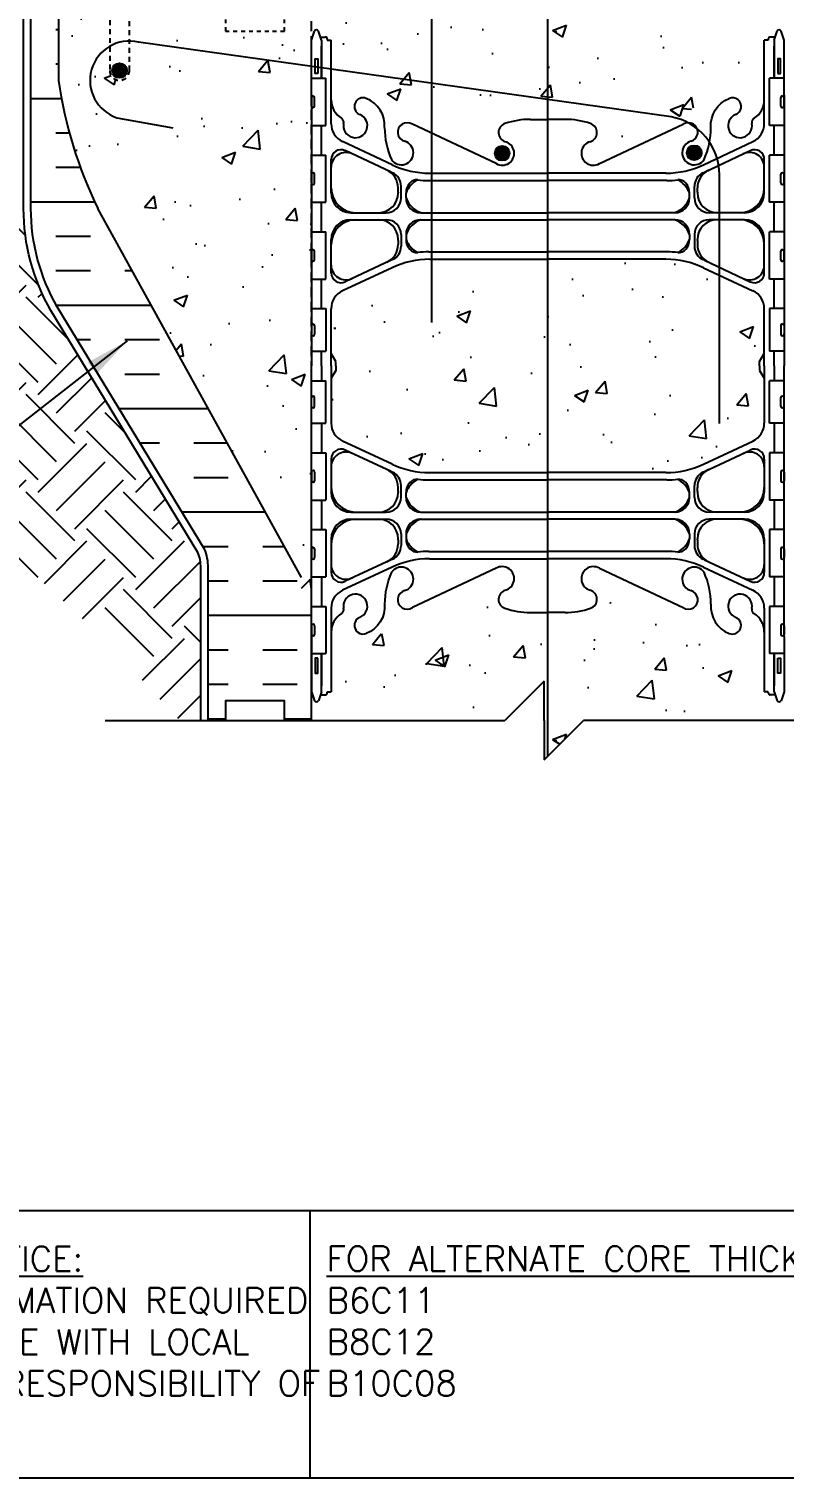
# Model space of a CAD drawing. Header units: inches. Extents: x 43.7 to 99.9, y 14.4 to 88.7.
# Drawn here: x 62.47 to 81.64, y 14.43 to 51.22 of the extents above; entities that cross this region are included whole.
import ezdxf

# ---------------------------------------------------------------- set-up
doc = ezdxf.new("R2010")
doc.units = ezdxf.units.IN
doc.header["$MEASUREMENT"] = 0
doc.linetypes.add('DASHED2', pattern=[0.375, 0.25, -0.125])
doc.linetypes.add('HIDDEN2', pattern=[0.1875, 0.125, -0.0625])
for name, color, linetype in [('HATCH', 12, 'Continuous'), ('Hidden2', 12, 'HIDDEN2'), ('line25', 2, 'Continuous'), ('LINE3', 3, 'Continuous'), ('LINE50', 5, 'Continuous'), ('LINE9', 9, 'Continuous'), ('TEXT', 4, 'Continuous'), ('Web_Edge', 9, 'Continuous')]:
    doc.layers.add(name, color=color, linetype=linetype)
doc.styles.add('DIM', font='romans.shx', dxfattribs={"width": 0.7})
doc.styles.get("Standard").update_dxf_attribs({"font": 'romans.shx', "height": 1.125})
doc.dimstyles.new('ext_12', dxfattribs={"dimscale": 12, "dimtxt": 0.09375, "dimasz": 0.09375, "dimexe": 0.09375, "dimexo": 0.0625, "dimgap": 0.0625, "dimtad": 1, "dimdec": 1, "dimzin": 3, "dimdsep": 46, "dimlunit": 4, "dimtxsty": 'DIM', "dimcen": 0.09, "dimdle": 0.09375, "dimclrt": 4, "dimadec": 0, "dimazin": 0, "dimtfac": 1, "dimtdec": 1, "dimtmove": 2, "dimatfit": 3, "dimfxl": 0, "dimfrac": 2, "dimtolj": 1, "dimtzin": 0, "dimarcsym": 0})
pattern_1 = [(50, (103.2275, 13.7785), (3.5863, -0.31376), [0.375, -4.125]), (355, (103.2275, 13.7785), (-0.69376, 3.76096), [0.3, -3.3]), (100.4514, (103.5264, 13.7524), (2.89255, 3.4472), [0.3187, -3.5057]), (46.184, (103.2275, 14.7785), (5.3362, -0.8276), [0.5625, -6.1875]), (96.636, (103.672, 14.7095), (4.6733, 4.8706), [0.47805, -5.25856]), (351.184, (103.2275, 14.7785), (4.6733, 4.8706), [0.45, -4.95]), (21, (103.7275, 14.5285), (2.98454, -2.0131), [0.375, -4.125]), (326, (103.7275, 14.5285), (1.21658, 3.62575), [0.3, -3.3]), (71.4514, (103.9762, 14.3608), (4.20111, 1.61265), [0.3187, -3.5057]), (37.5, (103.2275, 13.7785), (0.0608, 1.66447), [0, -3.26, 0, -3.35, 0, -3.3125]), (7.5, (103.2275, 13.7785), (1.31535, 1.97206), [0, -1.91, 0, -3.185, 0, -1.2625]), (327.5, (102.1125, 13.7785), (2.669112, -0.112774), [0, -1.25, 0, -3.9, 0, -5.175]), (317.5, (101.6125, 13.7785), (2.91593, 0.50052), [0, -1.625, 0, -2.59, 0, -3.675])]

msp = doc.modelspace()

# ---------------------------------------------------------------- hatches: boundary and pattern name
at = {"layer": 'HATCH'}
h = msp.add_hatch(dxfattribs=at)
h.set_pattern_fill('AR-CONC', color=256, scale=0.5, style=0)
h.set_pattern_definition(pattern_1)
edge = h.paths.add_edge_path()
edge.add_spline(control_points=[(75.643, 48.921), (76.007, 49.035), (76.727, 49.261), (77.59, 48.132), (78.95, 48.967), (79.836, 49.528), (81.142, 49.792), (80.736, 51.067), (81.363, 51.477), (81.643, 51.661)], knot_values=[0, 0, 0, 0, 1.045997, 2.07067, 3.437907, 4.895321, 5.639021, 6.78548, 7.713103, 7.713103, 7.713103, 7.713103], degree=3, periodic=0)
edge.add_spline(control_points=[(81.643, 51.661), (81.363, 51.844), (80.736, 52.254), (81.142, 53.53), (79.836, 53.794), (78.95, 54.354), (77.59, 55.189), (76.727, 54.061), (76.007, 54.287), (75.643, 54.401)], knot_values=[0, 0, 0, 0, 0.927623, 2.074082, 2.817782, 4.275196, 5.642433, 6.667106, 7.713103, 7.713103, 7.713103, 7.713103], degree=3, periodic=0)
edge.add_line((75.643, 54.401), (75.643, 48.921))
edge = h.paths.add_edge_path()
edge.add_spline(control_points=[(75.643, 54.401), (75.279, 54.287), (74.559, 54.061), (73.696, 55.189), (72.336, 54.354), (71.45, 53.794), (70.145, 53.53), (70.55, 52.254), (69.923, 51.844), (69.643, 51.661)], knot_values=[0, 0, 0, 0, 1.045997, 2.07067, 3.437907, 4.895321, 5.639021, 6.78548, 7.713103, 7.713103, 7.713103, 7.713103], degree=3, periodic=0)
edge.add_spline(control_points=[(69.643, 51.661), (69.923, 51.477), (70.55, 51.067), (70.145, 49.792), (71.45, 49.528), (72.336, 48.967), (73.696, 48.132), (74.559, 49.261), (75.279, 49.035), (75.643, 48.921)], knot_values=[0, 0, 0, 0, 0.927623, 2.074082, 2.817782, 4.275196, 5.642433, 6.667106, 7.713103, 7.713103, 7.713103, 7.713103], degree=3, periodic=0)
edge.add_line((75.643, 48.921), (75.643, 54.401))
h = msp.add_hatch(dxfattribs=at)
h.set_pattern_fill('INSUL', color=256, scale=7, style=0)
h.set_pattern_definition([(0, (-2932.8476, -388.9214), (0, 2.625), []), (0, (-2932.8476, -388.0464), (0, 2.625), [0.875, -0.875]), (0, (-2932.8476, -387.1714), (0, 2.625), [0.875, -0.875])])
h.paths.add_polyline_path([(64.218, 46.661, -0.079579), (63.218, 49.911), (63.218, 51.661), (62.518, 51.661), (62.518, 46.661, 0.131652), (63.188, 44.161), (66.926, 38.011, -0.10438), (67.018, 37.536), (67.018, 33.661), (67.456, 33.661), (67.456, 34.161), (68.956, 34.161), (68.956, 33.661), (69.643, 33.661), (69.643, 36.911), (69.393, 36.911), (69.393, 37.286)])
h = msp.add_hatch(dxfattribs=at)
h.set_pattern_fill('AR-CONC', color=256, scale=0.5, style=0)
h.set_pattern_definition([(50, (103.2275, 13.7785), (3.5863, -0.31376), [0.375, -4.125]), (355, (103.2275, 13.7785), (-0.69376, 3.76096), [0.3, -3.3]), (100.4514, (103.5264, 13.7524), (2.89255, 3.4472), [0.3187, -3.5057]), (46.184, (103.2275, 14.7785), (5.3362, -0.8276), [0.5625, -6.1875]), (96.636, (103.672, 14.7095), (4.6733, 4.8706), [0.47805, -5.25856]), (351.184, (103.2275, 14.7785), (4.6733, 4.8706), [0.45, -4.95]), (21, (103.7275, 14.5285), (2.98454, -2.0131), [0.375, -4.125]), (326, (103.7275, 14.5285), (1.21658, 3.62575), [0.3, -3.3]), (71.4514, (103.9762, 14.3608), (4.20111, 1.61265), [0.3187, -3.5057]), (37.5, (103.2275, 13.7785), (0.0608, 1.66447), [0, -3.26, 0, -3.35, 0, -3.3125]), (7.5, (103.2275, 13.7785), (1.31535, 1.97206), [0, -1.91, 0, -3.185, 0, -1.2625]), (327.5, (102.1125, 13.7785), (2.669112, -0.112774), [0, -1.25, 0, -3.9, 0, -5.175]), (317.5, (101.6125, 13.7785), (2.91593, 0.50052), [0, -1.625, 0, -2.59, 0, -3.675])])
h.paths.add_polyline_path([(69.643, 51.661), (68.956, 51.661), (68.956, 51.161), (67.456, 51.161), (67.456, 51.661), (67.018, 51.661), (66.099, 51.661), (66.127, 51.524), (65.828, 51.545), (65.922, 51.661), (65.018, 51.661), (65.018, 50.161, -1), (64.518, 50.161), (64.518, 51.661), (63.218, 51.661), (63.218, 49.911, 0.079579), (64.218, 46.661), (69.393, 37.286), (69.393, 36.911), (69.643, 36.911)])
h = msp.add_hatch(dxfattribs=at)
h.set_pattern_fill('EARTH', color=256, scale=7, angle=45, style=0)
h.set_pattern_definition([(45, (103.2275, 13.7785), (2e-16, 2.474874), [1.75, -1.75]), (45, (102.7635, 14.2426), (2e-16, 2.474874), [1.75, -1.75]), (45, (102.2994, 14.7066), (2e-16, 2.474874), [1.75, -1.75]), (135, (102.2994, 15.016), (-2.474874, 2e-16), [1.75, -1.75]), (135, (102.7635, 15.48), (-2.474874, 2e-16), [1.75, -1.75]), (135, (103.2275, 15.944), (-2.474874, 2e-16), [1.75, -1.75])])
edge = h.paths.add_edge_path()
edge.add_line((62.333, 46.492), (44.983, 46.189))
edge.add_spline(control_points=[(44.983, 46.189), (46.16, 44.716), (49.55, 40.477), (59.312, 41.221), (64.013, 36.137), (66.303, 33.661)], knot_values=[0, 0, 0, 0, 5.445163, 15.676074, 25.389883, 25.389883, 25.389883, 25.389883], degree=3, periodic=0)
edge.add_line((66.303, 33.661), (66.831, 33.661))
edge.add_line((66.831, 33.661), (66.831, 37.537))
edge.add_arc((65.847, 37.555), 0.984, 358.9719, 382.1268)
edge.add_line((66.758, 37.926), (63.027, 44.065))
edge.add_arc((67.518, 46.661), 5.188, 181.869, 210.0236, ccw=False)
h = msp.add_hatch(dxfattribs=at)
h.set_pattern_fill('AR-CONC', color=256, scale=0.5, style=0)
h.set_pattern_definition(pattern_1)
h.paths.add_polyline_path([(81.023, 42.773), (81.143, 42.973), (81.143, 44.114, 0.291097), (80.855, 44.567), (79.597, 45.156, 0.109869), (78.643, 45.368), (75.643, 45.368), (75.643, 39.954), (78.643, 39.954, 0.109869), (79.597, 40.166), (80.855, 40.755, 0.291097), (81.143, 41.208), (81.143, 42.349), (81.023, 42.549), (81.023, 42.661)])
h.paths.add_polyline_path([(75.643, 45.368), (72.643, 45.368, 0.109869), (71.689, 45.156), (70.431, 44.567, 0.291097), (70.143, 44.114), (70.143, 42.973), (70.263, 42.773), (70.263, 42.661), (70.263, 42.549), (70.143, 42.349), (70.143, 41.208, 0.291097), (70.431, 40.755), (71.689, 40.166, 0.109869), (72.643, 39.954), (75.643, 39.954)])
h = msp.add_hatch(dxfattribs=at)
h.set_pattern_fill('AR-CONC', color=256, scale=0.5, style=0)
h.set_pattern_definition([(50, (103.2275, -4.2215), (3.5863, -0.31376), [0.375, -4.125]), (355, (103.2275, -4.2215), (-0.69376, 3.76096), [0.3, -3.3]), (100.4514, (103.5264, -4.2476), (2.89255, 3.4472), [0.3187, -3.5057]), (46.184, (103.2275, -3.2215), (5.3362, -0.8276), [0.5625, -6.1875]), (96.636, (103.672, -3.2905), (4.6733, 4.8706), [0.47805, -5.25856]), (351.184, (103.2275, -3.2215), (4.6733, 4.8706), [0.45, -4.95]), (21, (103.7275, -3.4715), (2.98454, -2.0131), [0.375, -4.125]), (326, (103.7275, -3.4715), (1.21658, 3.62575), [0.3, -3.3]), (71.4514, (103.9762, -3.6392), (4.20111, 1.61265), [0.3187, -3.5057]), (37.5, (103.2275, -4.2215), (0.0608, 1.66447), [0, -3.26, 0, -3.35, 0, -3.3125]), (7.5, (103.2275, -4.2215), (1.31535, 1.97206), [0, -1.91, 0, -3.185, 0, -1.2625]), (327.5, (102.1125, -4.2215), (2.669112, -0.112774), [0, -1.25, 0, -3.9, 0, -5.175]), (317.5, (101.6125, -4.2215), (2.91593, 0.50052), [0, -1.625, 0, -2.59, 0, -3.675])])
h.paths.add_polyline_path([(69.643, 33.661), (74.549, 33.661), (75.549, 34.661), (75.549, 32.661), (75.643, 32.755), (75.643, 36.401), (75.612, 36.391), (75.58, 36.381), (75.549, 36.371), (75.517, 36.362), (75.486, 36.352), (75.455, 36.343), (75.424, 36.334), (75.392, 36.325), (75.361, 36.316), (75.33, 36.308), (75.299, 36.3), (75.268, 36.292), (75.237, 36.285), (75.206, 36.278), (75.176, 36.271), (75.145, 36.265), (75.115, 36.26), (75.085, 36.255), (75.054, 36.251), (75.024, 36.248), (74.994, 36.245), (74.965, 36.242), (74.935, 36.241), (74.906, 36.24), (74.876, 36.24), (74.847, 36.241), (74.819, 36.243), (74.79, 36.246), (74.761, 36.249), (74.733, 36.254), (74.705, 36.259), (74.677, 36.266), (74.65, 36.274), (74.623, 36.282), (74.595, 36.292), (74.569, 36.303), (74.542, 36.315), (74.516, 36.328), (74.489, 36.342), (74.464, 36.357), (74.438, 36.373), (74.412, 36.389), (74.387, 36.406), (74.361, 36.423), (74.336, 36.441), (74.311, 36.46), (74.286, 36.479), (74.261, 36.498), (74.236, 36.517), (74.211, 36.536), (74.187, 36.556), (74.162, 36.575), (74.137, 36.595), (74.112, 36.614), (74.087, 36.633), (74.063, 36.652), (74.038, 36.671), (74.013, 36.689), (73.988, 36.706), (73.963, 36.723), (73.937, 36.74), (73.912, 36.755), (73.887, 36.77), (73.861, 36.784), (73.835, 36.798), (73.809, 36.81), (73.783, 36.821), (73.757, 36.831), (73.73, 36.84), (73.703, 36.847), (73.676, 36.854), (73.649, 36.859), (73.621, 36.863), (73.594, 36.866), (73.566, 36.868), (73.538, 36.869), (73.51, 36.869), (73.481, 36.867), (73.453, 36.865), (73.424, 36.862), (73.396, 36.858), (73.367, 36.853), (73.338, 36.848), (73.309, 36.841), (73.28, 36.834), (73.25, 36.826), (73.221, 36.817), (73.192, 36.808), (73.162, 36.797), (73.133, 36.787), (73.104, 36.775), (73.074, 36.763), (73.045, 36.751), (73.015, 36.738), (72.986, 36.724), (72.956, 36.71), (72.927, 36.696), (72.897, 36.681), (72.868, 36.666), (72.839, 36.651), (72.81, 36.635), (72.78, 36.619), (72.751, 36.602), (72.722, 36.586), (72.694, 36.569), (72.665, 36.552), (72.636, 36.535), (72.608, 36.518), (72.579, 36.501), (72.551, 36.484), (72.523, 36.467), (72.495, 36.45), (72.468, 36.432), (72.44, 36.415), (72.413, 36.398), (72.386, 36.382), (72.359, 36.365), (72.332, 36.348), (72.306, 36.332), (72.279, 36.316), (72.253, 36.299), (72.227, 36.283), (72.201, 36.267), (72.175, 36.251), (72.149, 36.236), (72.123, 36.22), (72.098, 36.205), (72.072, 36.189), (72.046, 36.174), (72.021, 36.159), (71.995, 36.144), (71.97, 36.13), (71.944, 36.115), (71.919, 36.101), (71.893, 36.086), (71.867, 36.072), (71.842, 36.058), (71.816, 36.044), (71.79, 36.031), (71.764, 36.017), (71.738, 36.004), (71.712, 35.991), (71.686, 35.978), (71.66, 35.965), (71.633, 35.952), (71.607, 35.939), (71.58, 35.927), (71.553, 35.915), (71.526, 35.903), (71.498, 35.891), (71.471, 35.879), (71.443, 35.867), (71.415, 35.856), (71.387, 35.845), (71.358, 35.834), (71.33, 35.823), (71.301, 35.812), (71.271, 35.802), (71.242, 35.792), (71.212, 35.782), (71.181, 35.772), (71.151, 35.762), (71.12, 35.752), (71.089, 35.743), (71.057, 35.734), (71.026, 35.725), (70.994, 35.716), (70.962, 35.706), (70.93, 35.697), (70.899, 35.688), (70.868, 35.678), (70.837, 35.668), (70.806, 35.658), (70.776, 35.647), (70.746, 35.636), (70.717, 35.625), (70.689, 35.613), (70.662, 35.601), (70.635, 35.588), (70.609, 35.574), (70.584, 35.56), (70.561, 35.544), (70.538, 35.529), (70.517, 35.512), (70.497, 35.494), (70.478, 35.475), (70.461, 35.455), (70.445, 35.435), (70.431, 35.413), (70.418, 35.39), (70.406, 35.366), (70.396, 35.342), (70.387, 35.316), (70.379, 35.29), (70.372, 35.263), (70.366, 35.235), (70.361, 35.206), (70.357, 35.177), (70.354, 35.148), (70.351, 35.117), (70.349, 35.087), (70.347, 35.056), (70.346, 35.024), (70.346, 34.992), (70.345, 34.96), (70.345, 34.927), (70.345, 34.895), (70.346, 34.862), (70.346, 34.829), (70.346, 34.796), (70.347, 34.763), (70.347, 34.73), (70.347, 34.697), (70.346, 34.664), (70.345, 34.631), (70.344, 34.599), (70.342, 34.567), (70.34, 34.535), (70.337, 34.503), (70.333, 34.472), (70.329, 34.441), (70.323, 34.411), (70.317, 34.381), (70.309, 34.351), (70.301, 34.323), (70.291, 34.295), (70.281, 34.267), (70.269, 34.241), (70.256, 34.215), (70.242, 34.189), (70.227, 34.164), (70.211, 34.14), (70.194, 34.116), (70.177, 34.093), (70.158, 34.07), (70.139, 34.047), (70.119, 34.025), (70.098, 34.004), (70.076, 33.982), (70.054, 33.962), (70.031, 33.941), (70.008, 33.921), (69.984, 33.901), (69.96, 33.882), (69.935, 33.862), (69.91, 33.843), (69.884, 33.824), (69.858, 33.806), (69.832, 33.787), (69.806, 33.769), (69.779, 33.751), (69.752, 33.733), (69.725, 33.715), (69.698, 33.697), (69.67, 33.679)])
h.paths.add_polyline_path([(75.643, 32.755), (76.549, 33.661), (81.643, 33.661), (81.616, 33.679), (81.589, 33.697), (81.561, 33.715), (81.534, 33.733), (81.507, 33.751), (81.481, 33.769), (81.454, 33.787), (81.428, 33.806), (81.402, 33.824), (81.376, 33.843), (81.351, 33.862), (81.326, 33.882), (81.302, 33.901), (81.278, 33.921), (81.255, 33.941), (81.232, 33.962), (81.21, 33.982), (81.188, 34.004), (81.168, 34.025), (81.148, 34.047), (81.128, 34.07), (81.11, 34.093), (81.092, 34.116), (81.075, 34.14), (81.059, 34.164), (81.044, 34.189), (81.03, 34.215), (81.017, 34.241), (81.006, 34.267), (80.995, 34.295), (80.985, 34.323), (80.977, 34.351), (80.969, 34.381), (80.963, 34.411), (80.958, 34.441), (80.953, 34.472), (80.949, 34.503), (80.946, 34.535), (80.944, 34.567), (80.942, 34.599), (80.941, 34.631), (80.94, 34.664), (80.94, 34.697), (80.939, 34.73), (80.94, 34.763), (80.94, 34.796), (80.94, 34.829), (80.941, 34.862), (80.941, 34.895), (80.941, 34.927), (80.941, 34.96), (80.941, 34.992), (80.94, 35.024), (80.939, 35.056), (80.937, 35.087), (80.935, 35.117), (80.933, 35.148), (80.929, 35.177), (80.925, 35.206), (80.92, 35.235), (80.914, 35.263), (80.907, 35.29), (80.899, 35.316), (80.89, 35.342), (80.88, 35.366), (80.869, 35.39), (80.856, 35.413), (80.841, 35.435), (80.826, 35.455), (80.808, 35.475), (80.79, 35.494), (80.77, 35.512), (80.748, 35.529), (80.726, 35.544), (80.702, 35.56), (80.677, 35.574), (80.651, 35.588), (80.625, 35.601), (80.597, 35.613), (80.569, 35.625), (80.54, 35.636), (80.51, 35.647), (80.48, 35.658), (80.449, 35.668), (80.419, 35.678), (80.387, 35.688), (80.356, 35.697), (80.324, 35.706), (80.292, 35.716), (80.261, 35.725), (80.229, 35.734), (80.198, 35.743), (80.166, 35.752), (80.135, 35.762), (80.105, 35.772), (80.075, 35.782), (80.045, 35.792), (80.015, 35.802), (79.986, 35.812), (79.957, 35.823), (79.928, 35.834), (79.899, 35.845), (79.871, 35.856), (79.843, 35.867), (79.815, 35.879), (79.788, 35.891), (79.761, 35.903), (79.733, 35.915), (79.706, 35.927), (79.68, 35.939), (79.653, 35.952), (79.627, 35.965), (79.6, 35.978), (79.574, 35.991), (79.548, 36.004), (79.522, 36.017), (79.496, 36.031), (79.47, 36.044), (79.445, 36.058), (79.419, 36.072), (79.393, 36.086), (79.368, 36.101), (79.342, 36.115), (79.317, 36.13), (79.291, 36.144), (79.265, 36.159), (79.24, 36.174), (79.214, 36.189), (79.189, 36.205), (79.163, 36.22), (79.137, 36.236), (79.111, 36.251), (79.085, 36.267), (79.059, 36.283), (79.033, 36.299), (79.007, 36.316), (78.98, 36.332), (78.954, 36.348), (78.927, 36.365), (78.9, 36.382), (78.873, 36.398), (78.846, 36.415), (78.818, 36.432), (78.791, 36.45), (78.763, 36.467), (78.735, 36.484), (78.707, 36.501), (78.678, 36.518), (78.65, 36.535), (78.621, 36.552), (78.593, 36.569), (78.564, 36.586), (78.535, 36.602), (78.506, 36.619), (78.477, 36.635), (78.447, 36.651), (78.418, 36.666), (78.389, 36.681), (78.359, 36.696), (78.33, 36.71), (78.301, 36.724), (78.271, 36.738), (78.242, 36.751), (78.212, 36.763), (78.183, 36.775), (78.153, 36.787), (78.124, 36.797), (78.094, 36.808), (78.065, 36.817), (78.036, 36.826), (78.007, 36.834), (77.978, 36.841), (77.948, 36.848), (77.92, 36.853), (77.891, 36.858), (77.862, 36.862), (77.833, 36.865), (77.805, 36.867), (77.777, 36.869), (77.748, 36.869), (77.72, 36.868), (77.693, 36.866), (77.665, 36.863), (77.637, 36.859), (77.61, 36.854), (77.583, 36.847), (77.556, 36.84), (77.53, 36.831), (77.503, 36.821), (77.477, 36.81), (77.451, 36.798), (77.425, 36.784), (77.4, 36.77), (77.374, 36.755), (77.349, 36.74), (77.324, 36.723), (77.299, 36.706), (77.273, 36.689), (77.249, 36.671), (77.224, 36.652), (77.199, 36.633), (77.174, 36.614), (77.149, 36.595), (77.125, 36.575), (77.1, 36.556), (77.075, 36.536), (77.05, 36.517), (77.025, 36.498), (77, 36.479), (76.975, 36.46), (76.95, 36.441), (76.925, 36.423), (76.9, 36.406), (76.874, 36.389), (76.849, 36.373), (76.823, 36.357), (76.797, 36.342), (76.771, 36.328), (76.744, 36.315), (76.718, 36.303), (76.691, 36.292), (76.664, 36.282), (76.636, 36.274), (76.609, 36.266), (76.581, 36.259), (76.553, 36.254), (76.525, 36.249), (76.496, 36.246), (76.468, 36.243), (76.439, 36.241), (76.41, 36.24), (76.381, 36.24), (76.351, 36.241), (76.322, 36.242), (76.292, 36.245), (76.262, 36.248), (76.232, 36.251), (76.202, 36.255), (76.171, 36.26), (76.141, 36.265), (76.11, 36.271), (76.08, 36.278), (76.049, 36.285), (76.018, 36.292), (75.987, 36.3), (75.956, 36.308), (75.925, 36.316), (75.894, 36.325), (75.863, 36.334), (75.831, 36.343), (75.8, 36.352), (75.769, 36.362), (75.737, 36.371), (75.706, 36.381), (75.675, 36.391), (75.643, 36.401)])
at = {"layer": 'LINE3'}
for points in [[(64.956, 50.161, 1), (64.581, 50.161, 1)], [(74.673, 48.061, 1), (74.298, 48.061, 1)], [(79.549, 48.072, 1), (79.174, 48.072, 1)]]:
    msp.add_hatch(color=256, dxfattribs=at).paths.add_polyline_path(points)

# ---------------------------------------------------------------- linework, layer by layer
at = {"layer": 'Hidden2'}
for p, q in [((64.518, 51.661), (64.518, 50.161)), ((65.018, 50.161), (65.018, 51.661))]:
    msp.add_line(p, q, dxfattribs=at)
at = {"layer": 'Hidden2', "ltscale": 2}
msp.add_line((69.643, 36.911), (69.643, 51.661), dxfattribs=at)
at = {"layer": 'Hidden2'}
msp.add_arc((64.768, 50.161), 0.25, 180, 0, dxfattribs=at)
at = {"layer": 'line25'}
for p, q in [((63.218, 51.661), (63.218, 49.911)), ((69.643, 49.966), (70.008, 49.966)), ((70.008, 48.766), (70.008, 49.966)), ((81.643, 49.966), (81.278, 49.966)), ((81.278, 48.766), (81.278, 49.966)), ((69.643, 49.256), (69.643, 49.476)), ((69.643, 49.421), (69.643, 49.421)), ((69.643, 49.311), (69.643, 49.311)), ((69.683, 49.516), (69.683, 49.516)), ((69.723, 49.256), (69.723, 49.476)), ((81.563, 49.256), (81.563, 49.476)), ((81.603, 49.516), (81.603, 49.516)), ((81.643, 49.256), (81.643, 49.476)), ((81.643, 49.421), (81.643, 49.421)), ((81.643, 49.311), (81.643, 49.311)), ((69.683, 49.216), (69.683, 49.216)), ((81.603, 49.216), (81.603, 49.216)), ((69.643, 48.766), (70.008, 48.766)), ((81.643, 48.766), (81.278, 48.766)), ((69.643, 48.016), (70.008, 48.016)), ((70.008, 46.816), (70.008, 48.016)), ((81.643, 48.016), (81.278, 48.016)), ((81.278, 46.816), (81.278, 48.016)), ((69.643, 47.306), (69.643, 47.526)), ((69.643, 47.471), (69.643, 47.471)), ((69.683, 47.566), (69.683, 47.566)), ((69.723, 47.306), (69.723, 47.526)), ((81.563, 47.306), (81.563, 47.526)), ((81.603, 47.566), (81.603, 47.566)), ((81.643, 47.306), (81.643, 47.526)), ((81.643, 47.471), (81.643, 47.471)), ((69.643, 47.361), (69.643, 47.361)), ((69.683, 47.266), (69.683, 47.266)), ((81.603, 47.266), (81.603, 47.266)), ((81.643, 47.361), (81.643, 47.361)), ((69.643, 46.816), (70.008, 46.816)), ((81.643, 46.816), (81.278, 46.816)), ((69.393, 37.286), (64.218, 46.661)), ((69.643, 46.066), (70.008, 46.066)), ((70.008, 44.866), (70.008, 46.066)), ((81.643, 46.066), (81.278, 46.066)), ((81.278, 44.866), (81.278, 46.066)), ((69.643, 45.356), (69.643, 45.576)), ((69.643, 45.521), (69.643, 45.521)), ((69.643, 45.411), (69.643, 45.411)), ((69.683, 45.616), (69.683, 45.616)), ((69.683, 45.316), (69.683, 45.316)), ((69.723, 45.356), (69.723, 45.576)), ((81.563, 45.356), (81.563, 45.576)), ((81.603, 45.616), (81.603, 45.616)), ((81.603, 45.316), (81.603, 45.316)), ((81.643, 45.356), (81.643, 45.576)), ((81.643, 45.521), (81.643, 45.521)), ((81.643, 45.411), (81.643, 45.411)), ((69.643, 44.866), (70.008, 44.866)), ((81.643, 44.866), (81.278, 44.866)), ((69.643, 44.116), (70.008, 44.116)), ((70.008, 44.116), (70.008, 43.036)), ((81.643, 44.116), (81.278, 44.116)), ((81.278, 44.116), (81.278, 43.036)), ((69.643, 43.686), (69.643, 43.466)), ((69.643, 43.631), (69.643, 43.631)), ((69.643, 43.521), (69.643, 43.521)), ((69.683, 43.726), (69.683, 43.726)), ((69.683, 43.426), (69.683, 43.426)), ((69.723, 43.686), (69.723, 43.466)), ((81.563, 43.686), (81.563, 43.466)), ((81.603, 43.726), (81.603, 43.726)), ((81.603, 43.426), (81.603, 43.426)), ((81.643, 43.686), (81.643, 43.466)), ((81.643, 43.631), (81.643, 43.631)), ((81.643, 43.521), (81.643, 43.521)), ((69.643, 43.036), (70.008, 43.036)), ((81.643, 43.036), (81.278, 43.036)), ((69.643, 42.286), (70.008, 42.286)), ((70.008, 41.206), (70.008, 42.286)), ((81.643, 42.286), (81.278, 42.286)), ((81.278, 41.206), (81.278, 42.286)), ((69.643, 41.636), (69.643, 41.856)), ((69.643, 41.801), (69.643, 41.801)), ((69.643, 41.691), (69.643, 41.691)), ((69.683, 41.896), (69.683, 41.896)), ((69.683, 41.596), (69.683, 41.596)), ((69.723, 41.636), (69.723, 41.856)), ((81.563, 41.636), (81.563, 41.856)), ((81.603, 41.896), (81.603, 41.896)), ((81.603, 41.596), (81.603, 41.596)), ((81.643, 41.636), (81.643, 41.856)), ((81.643, 41.801), (81.643, 41.801)), ((81.643, 41.691), (81.643, 41.691)), ((69.643, 41.206), (70.008, 41.206)), ((81.643, 41.206), (81.278, 41.206)), ((69.643, 40.456), (70.008, 40.456)), ((70.008, 40.456), (70.008, 39.256)), ((81.643, 40.456), (81.278, 40.456)), ((81.278, 40.456), (81.278, 39.256)), ((69.643, 39.966), (69.643, 39.746)), ((69.643, 39.911), (69.643, 39.911)), ((69.643, 39.801), (69.643, 39.801)), ((69.683, 40.006), (69.683, 40.006)), ((69.723, 39.966), (69.723, 39.746)), ((81.563, 39.966), (81.563, 39.746)), ((81.603, 40.006), (81.603, 40.006)), ((81.643, 39.966), (81.643, 39.746)), ((81.643, 39.911), (81.643, 39.911)), ((81.643, 39.801), (81.643, 39.801)), ((69.683, 39.706), (69.683, 39.706)), ((81.603, 39.706), (81.603, 39.706)), ((69.643, 39.256), (70.008, 39.256)), ((81.643, 39.256), (81.278, 39.256)), ((69.643, 38.506), (70.008, 38.506)), ((70.008, 38.506), (70.008, 37.306)), ((81.643, 38.506), (81.278, 38.506)), ((81.278, 38.506), (81.278, 37.306)), ((69.643, 38.016), (69.643, 37.796)), ((69.643, 37.961), (69.643, 37.961)), ((69.723, 38.016), (69.723, 37.796)), ((81.563, 38.016), (81.563, 37.796)), ((81.643, 38.016), (81.643, 37.796)), ((81.643, 37.961), (81.643, 37.961)), ((69.643, 37.851), (69.643, 37.851)), ((69.683, 37.756), (69.683, 37.756)), ((81.603, 37.756), (81.603, 37.756)), ((81.643, 37.851), (81.643, 37.851)), ((69.643, 37.306), (70.008, 37.306)), ((81.643, 37.306), (81.278, 37.306)), ((69.643, 33.661), (69.643, 36.911)), ((69.643, 36.556), (70.008, 36.556)), ((70.008, 36.556), (70.008, 35.356)), ((81.643, 36.556), (81.278, 36.556)), ((81.278, 36.556), (81.278, 35.356)), ((69.643, 36.066), (69.643, 35.846)), ((69.683, 36.106), (69.683, 36.106)), ((69.723, 36.066), (69.723, 35.846)), ((81.563, 36.066), (81.563, 35.846)), ((81.603, 36.106), (81.603, 36.106)), ((81.643, 36.066), (81.643, 35.846)), ((69.643, 36.011), (69.643, 36.011)), ((69.643, 35.901), (69.643, 35.901)), ((69.683, 35.806), (69.683, 35.806)), ((81.603, 35.806), (81.603, 35.806)), ((81.643, 36.011), (81.643, 36.011)), ((81.643, 35.901), (81.643, 35.901)), ((69.643, 35.356), (70.008, 35.356)), ((81.643, 35.356), (81.278, 35.356))]:
    msp.add_line(p, q, dxfattribs=at)
for centre, radius, start, end in [((73.863, 51.408), 10.75, 188.0028, 206.2026), ((69.683, 49.476), 0.04, 90, 180), ((69.683, 49.476), 0.04, 360, 90), ((81.603, 49.476), 0.04, 90, 180), ((81.603, 49.476), 0.04, 0, 90), ((69.683, 49.256), 0.04, 180, 270), ((69.683, 49.256), 0.04, 270, 0), ((81.603, 49.256), 0.04, 180, 270), ((81.603, 49.256), 0.04, 270, 0), ((69.683, 47.526), 0.04, 90, 180), ((69.683, 47.526), 0.04, 360, 90), ((81.603, 47.526), 0.04, 90, 180), ((81.603, 47.526), 0.04, 0, 90), ((69.683, 47.306), 0.04, 180, 270), ((69.683, 47.306), 0.04, 270, 0), ((81.603, 47.306), 0.04, 180, 270), ((81.603, 47.306), 0.04, 270, 0), ((69.683, 45.576), 0.04, 90, 180), ((69.683, 45.356), 0.04, 180, 270), ((69.683, 45.576), 0.04, 360, 90), ((69.683, 45.356), 0.04, 270, 0), ((81.603, 45.576), 0.04, 90, 180), ((81.603, 45.356), 0.04, 180, 270), ((81.603, 45.576), 0.04, 0, 90), ((81.603, 45.356), 0.04, 270, 0), ((69.683, 43.686), 0.04, 90, 180), ((69.683, 43.466), 0.04, 180, 270), ((69.683, 43.686), 0.04, 0, 90), ((69.683, 43.466), 0.04, 270, 0), ((81.603, 43.686), 0.04, 90, 180), ((81.603, 43.466), 0.04, 180, 270), ((81.603, 43.686), 0.04, 360, 90), ((81.603, 43.466), 0.04, 270, 0), ((69.683, 41.856), 0.04, 90, 180), ((69.683, 41.636), 0.04, 180, 270), ((69.683, 41.856), 0.04, 360, 90), ((69.683, 41.636), 0.04, 270, 0), ((81.603, 41.856), 0.04, 90, 180), ((81.603, 41.636), 0.04, 180, 270), ((81.603, 41.856), 0.04, 0, 90), ((81.603, 41.636), 0.04, 270, 0), ((69.683, 39.966), 0.04, 90, 180), ((69.683, 39.746), 0.04, 180, 270), ((69.683, 39.966), 0.04, 0, 90), ((69.683, 39.746), 0.04, 270, 0), ((81.603, 39.966), 0.04, 90, 180), ((81.603, 39.746), 0.04, 180, 270), ((81.603, 39.966), 0.04, 360, 90), ((81.603, 39.746), 0.04, 270, 0), ((69.683, 38.016), 0.04, 90, 180), ((69.683, 38.016), 0.04, 0, 90), ((81.603, 38.016), 0.04, 90, 180), ((81.603, 38.016), 0.04, 360, 90), ((69.683, 37.796), 0.04, 180, 270), ((69.683, 37.796), 0.04, 270, 0), ((81.603, 37.796), 0.04, 180, 270), ((81.603, 37.796), 0.04, 270, 0), ((69.683, 36.066), 0.04, 90, 180), ((69.683, 36.066), 0.04, 0, 90), ((81.603, 36.066), 0.04, 90, 180), ((81.603, 36.066), 0.04, 360, 90), ((69.683, 35.846), 0.04, 180, 270), ((69.683, 35.846), 0.04, 270, 0), ((81.603, 35.846), 0.04, 180, 270), ((81.603, 35.846), 0.04, 270, 0)]:
    msp.add_arc(centre, radius, start, end, dxfattribs=at)
at = {"layer": 'LINE3'}
for p, q in [((72.692, 82.925), (72.692, 43.76)), ((75.636, 59.427), (75.636, 32.747)), ((78.773, 48.986), (65.25, 50.884)), ((64.703, 48.962), (66.122, 48.708)), ((80.002, 41.201), (80.002, 47.511))]:
    msp.add_line(p, q, dxfattribs=at)
for centre in [(64.768, 50.161), (74.485, 48.061), (79.362, 48.072)]:
    msp.add_circle(centre, 0.188, dxfattribs=at)
for centre, radius, start, end in [((65.018, 49.911), 1, 76.5845, 251.653), ((78.502, 47.511), 1.5, 360, 79.5785)]:
    msp.add_arc(centre, radius, start, end, dxfattribs=at)
at = {"layer": 'LINE50'}
msp.add_lwpolyline([(67.018, 33.661), (67.018, 37.536, 0.10438), (66.926, 38.011), (63.188, 44.161, -0.131652), (62.518, 46.661), (62.518, 51.661), (63.218, 51.661)], format="xyb", dxfattribs=at)
msp.add_lwpolyline([(69.643, 33.661), (68.956, 33.661), (68.956, 34.161), (67.456, 34.161), (67.456, 33.661), (67.018, 33.661)], dxfattribs=at)
at = {"layer": 'LINE9'}
for p, q in [((75.549, 34.661), (74.549, 33.661)), ((75.549, 33.661), (75.549, 34.661)), ((64.405, 33.661), (74.549, 33.661)), ((75.549, 33.661), (75.549, 32.661)), ((75.549, 32.661), (76.549, 33.661)), ((86.693, 33.661), (76.549, 33.661))]:
    msp.add_line(p, q, dxfattribs=at)
at = {"layer": 'LINE9', "linetype": 'Continuous'}
msp.add_lwpolyline([(66.831, 33.661), (66.831, 37.537, 0.101377), (66.758, 37.926), (63.027, 44.065, -0.131757), (62.331, 46.661), (62.331, 51.661), (62.518, 51.661)], format="xyb", dxfattribs=at)
at = {"layer": 'LINE9', "linetype": 'DASHED2', "ltscale": 0.15}
msp.add_lwpolyline([(67.456, 51.661), (67.456, 51.661), (67.456, 51.161), (68.956, 51.161), (68.956, 51.661), (68.956, 51.661)], dxfattribs=at)
at = {"layer": 'TEXT'}
msp.add_lwpolyline([(54.996, 21.219), (69.603, 21.219), (69.603, 14.426), (54.996, 14.426)], close=True, dxfattribs=at)
msp.add_lwpolyline([(69.603, 21.219), (89.471, 21.219), (89.471, 14.426), (69.603, 14.426)], dxfattribs=at)
at = {"layer": 'Web_Edge'}
for p, q in [((69.643, 50.932), (69.718, 51.162)), ((69.893, 50.932), (69.818, 51.162)), ((81.393, 50.932), (81.468, 51.162)), ((81.643, 50.932), (81.568, 51.162)), ((69.867, 51.012), (69.993, 51.012)), ((69.893, 50.932), (69.893, 49.966)), ((70.043, 50.962), (70.043, 50.932)), ((70.043, 50.962), (70.043, 50.962)), ((70.043, 50.932), (70.143, 50.932)), ((70.143, 48.81), (70.143, 50.932)), ((81.143, 48.81), (81.143, 50.932)), ((81.243, 50.932), (81.143, 50.932)), ((81.243, 50.962), (81.243, 50.962)), ((81.243, 50.962), (81.243, 50.932)), ((81.419, 51.012), (81.293, 51.012)), ((81.393, 50.932), (81.393, 49.966)), ((74.333, 47.797), (72.206, 48.797)), ((75.204, 48.921), (75.643, 48.921)), ((76.082, 48.921), (75.643, 48.921)), ((76.953, 47.797), (79.081, 48.797)), ((71.689, 47.768), (70.431, 48.357)), ((79.597, 47.768), (80.855, 48.357)), ((70.143, 47.052), (70.143, 47.9)), ((71.665, 47.581), (70.499, 48.127)), ((79.621, 47.581), (80.787, 48.127)), ((81.143, 47.052), (81.143, 47.9)), ((72.643, 47.556), (75.643, 47.556)), ((78.643, 47.556), (75.643, 47.556)), ((71.843, 47.076), (71.843, 47.18)), ((71.918, 46.927), (71.918, 47.224)), ((72.619, 47.369), (75.643, 47.369)), ((78.667, 47.369), (75.643, 47.369)), ((79.368, 46.927), (79.368, 47.224)), ((79.443, 47.076), (79.443, 47.18)), ((71.843, 47.076), (71.843, 47.052)), ((72.043, 46.927), (72.043, 47.053)), ((79.243, 46.927), (79.243, 47.053)), ((79.443, 47.076), (79.443, 47.052)), ((70.643, 46.552), (71.543, 46.552)), ((70.643, 46.372), (71.543, 46.372)), ((72.418, 46.552), (75.643, 46.552)), ((72.418, 46.372), (75.643, 46.372)), ((78.868, 46.552), (75.643, 46.552)), ((78.868, 46.372), (75.643, 46.372)), ((80.643, 46.552), (79.743, 46.552)), ((80.643, 46.372), (79.743, 46.372)), ((71.918, 45.997), (71.918, 45.7)), ((72.043, 45.997), (72.043, 45.883)), ((72.043, 45.997), (72.043, 45.871)), ((79.243, 45.997), (79.243, 45.871)), ((79.243, 45.997), (79.243, 45.883)), ((79.368, 45.997), (79.368, 45.7)), ((70.143, 45.024), (70.143, 45.872)), ((71.843, 45.849), (71.843, 45.872)), ((71.843, 45.849), (71.843, 45.745)), ((79.443, 45.849), (79.443, 45.872)), ((79.443, 45.849), (79.443, 45.745)), ((81.143, 45.024), (81.143, 45.872)), ((71.666, 45.344), (70.499, 44.797)), ((72.62, 45.556), (75.643, 45.556)), ((72.643, 45.368), (75.643, 45.368)), ((78.666, 45.556), (75.643, 45.556)), ((78.643, 45.368), (75.643, 45.368)), ((79.62, 45.344), (80.787, 44.797)), ((71.689, 45.156), (70.431, 44.567)), ((79.597, 45.156), (80.855, 44.567)), ((70.143, 42.661), (70.143, 44.114)), ((81.143, 42.661), (81.143, 44.114)), ((70.263, 42.773), (70.143, 42.973)), ((70.263, 42.773), (70.143, 42.973)), ((70.263, 42.661), (70.263, 42.773)), ((70.263, 42.661), (70.263, 42.773)), ((81.023, 42.773), (81.143, 42.973)), ((81.023, 42.773), (81.143, 42.973)), ((81.023, 42.661), (81.023, 42.773)), ((81.023, 42.661), (81.023, 42.773)), ((70.143, 42.661), (70.143, 41.208)), ((70.263, 42.549), (70.143, 42.349)), ((70.263, 42.549), (70.143, 42.349)), ((70.263, 42.661), (70.263, 42.549)), ((70.263, 42.661), (70.263, 42.549)), ((81.023, 42.661), (81.023, 42.549)), ((81.023, 42.661), (81.023, 42.549)), ((81.023, 42.549), (81.143, 42.349)), ((81.023, 42.549), (81.143, 42.349)), ((81.143, 42.661), (81.143, 41.208)), ((71.689, 40.166), (70.431, 40.755)), ((71.666, 39.978), (70.499, 40.524)), ((79.597, 40.166), (80.855, 40.755)), ((79.62, 39.978), (80.787, 40.524)), ((70.143, 40.298), (70.143, 39.45)), ((81.143, 40.298), (81.143, 39.45)), ((72.619, 39.766), (75.643, 39.766)), ((72.643, 39.954), (75.643, 39.954)), ((78.643, 39.954), (75.643, 39.954)), ((78.667, 39.766), (75.643, 39.766)), ((71.843, 39.473), (71.843, 39.577)), ((71.843, 39.473), (71.843, 39.45)), ((71.918, 39.325), (71.918, 39.622)), ((72.043, 39.324), (72.043, 39.45)), ((79.243, 39.324), (79.243, 39.45)), ((79.368, 39.325), (79.368, 39.622)), ((79.443, 39.473), (79.443, 39.577)), ((79.443, 39.473), (79.443, 39.45)), ((70.643, 38.95), (71.543, 38.95)), ((70.643, 38.77), (71.543, 38.77)), ((72.418, 38.949), (75.643, 38.949)), ((72.418, 38.769), (75.643, 38.769)), ((78.868, 38.949), (75.643, 38.949)), ((78.868, 38.769), (75.643, 38.769)), ((80.643, 38.95), (79.743, 38.95)), ((80.643, 38.77), (79.743, 38.77)), ((70.143, 38.27), (70.143, 37.421)), ((71.843, 38.246), (71.843, 38.27)), ((71.918, 38.395), (71.918, 38.098)), ((72.043, 38.394), (72.043, 38.269)), ((72.043, 38.394), (72.043, 38.281)), ((79.243, 38.394), (79.243, 38.281)), ((79.243, 38.394), (79.243, 38.269)), ((79.368, 38.395), (79.368, 38.098)), ((79.443, 38.246), (79.443, 38.27)), ((81.143, 38.27), (81.143, 37.421)), ((71.843, 38.246), (71.843, 38.142)), ((72.62, 37.953), (75.643, 37.953)), ((78.666, 37.953), (75.643, 37.953)), ((79.443, 38.246), (79.443, 38.142)), ((71.689, 37.553), (70.431, 36.964)), ((71.665, 37.741), (70.499, 37.195)), ((72.643, 37.765), (75.643, 37.765)), ((78.643, 37.765), (75.643, 37.765)), ((79.597, 37.553), (80.855, 36.964)), ((79.621, 37.741), (80.787, 37.195)), ((74.333, 37.525), (72.206, 36.525)), ((76.953, 37.525), (79.081, 36.525)), ((70.143, 36.512), (70.143, 34.39)), ((81.143, 36.512), (81.143, 34.39)), ((75.204, 36.401), (75.643, 36.401)), ((76.082, 36.401), (75.643, 36.401)), ((69.893, 34.39), (69.893, 35.356)), ((81.393, 34.39), (81.393, 35.356)), ((69.643, 34.39), (69.718, 34.16)), ((69.893, 34.39), (69.818, 34.16)), ((69.867, 34.31), (69.993, 34.31)), ((70.043, 34.39), (70.143, 34.39)), ((70.043, 34.36), (70.043, 34.39)), ((70.043, 34.36), (70.043, 34.36)), ((81.243, 34.39), (81.143, 34.39)), ((81.243, 34.36), (81.243, 34.39)), ((81.243, 34.36), (81.243, 34.36)), ((81.419, 34.31), (81.293, 34.31)), ((81.393, 34.39), (81.468, 34.16)), ((81.643, 34.39), (81.568, 34.16))]:
    msp.add_line(p, q, dxfattribs=at)
for points in [[(69.643, 49.532), (69.643, 50.932)], [(69.893, 49.966), (69.893, 50.782)], [(81.393, 49.966), (81.393, 50.782)], [(81.643, 49.532), (81.643, 50.932)], [(69.643, 49.532), (69.643, 42.661)], [(81.643, 49.532), (81.643, 42.661)], [(69.893, 48.016), (69.893, 48.772)], [(81.393, 48.016), (81.393, 48.766)], [(69.893, 46.066), (69.893, 46.822)], [(81.393, 46.066), (81.393, 46.816)], [(69.893, 44.116), (69.893, 44.875)], [(81.393, 44.116), (81.393, 44.866)], [(69.893, 42.661), (69.893, 43.045)], [(81.393, 42.661), (81.393, 43.036)], [(69.643, 35.79), (69.643, 42.661)], [(69.893, 42.661), (69.893, 42.286)], [(81.393, 42.661), (81.393, 42.286)], [(81.643, 35.79), (81.643, 42.661)], [(69.893, 41.206), (69.893, 40.456)], [(81.393, 41.206), (81.393, 40.456)], [(69.893, 39.256), (69.893, 38.506)], [(81.393, 39.256), (81.393, 38.506)], [(69.893, 37.306), (69.893, 36.556)], [(81.393, 37.306), (81.393, 36.556)], [(69.643, 35.79), (69.643, 34.39)], [(81.643, 35.79), (81.643, 34.39)], [(69.893, 35.356), (69.893, 34.54)], [(81.393, 35.356), (81.393, 34.54)]]:
    msp.add_lwpolyline(points, dxfattribs=at)
for points in [[(69.803, 50.082), (69.733, 50.082), (69.733, 50.462), (69.803, 50.462)], [(81.483, 50.082), (81.553, 50.082), (81.553, 50.462), (81.483, 50.462)], [(69.803, 35.24), (69.733, 35.24), (69.733, 34.86), (69.803, 34.86)], [(81.483, 35.24), (81.553, 35.24), (81.553, 34.86), (81.483, 34.86)]]:
    msp.add_lwpolyline(points, close=True, dxfattribs=at)
for points in [[(71.501, 48.711, 0.325312), (71.035, 49.453)], [(79.785, 48.711, -0.325312), (80.251, 49.453)], [(71.501, 36.611, -0.325312), (71.035, 35.869)], [(79.785, 36.611, 0.325312), (80.251, 35.869)]]:
    msp.add_lwpolyline(points, format="xyb", dxfattribs=at)
for centre, radius, start, end in [((69.768, 51.135), 0.0567, 28.0725, 151.9275), ((81.518, 51.135), 0.0567, 28.0725, 151.9275), ((69.993, 50.962), 0.05, 0, 90), ((81.293, 50.962), 0.05, 90, 180), ((70.693, 49.417), 0.55, 180, 238.0732), ((70.953, 49.249), 0.22, 68.1963, 248.1963), ((80.333, 49.249), 0.22, 291.8037, 111.8037), ((80.593, 49.417), 0.55, 301.9268, 0), ((70.336, 48.844), 0.125, 348.9056, 58.0732), ((70.758, 48.761), 0.305, 168.9056, 68.1963), ((80.528, 48.761), 0.305, 111.8037, 11.0944), ((80.95, 48.844), 0.125, 121.9268, 191.0944), ((70.643, 48.81), 0.5, 180, 244.9204), ((73.501, 48.711), 2, 180.0146, 203.9638), ((72.072, 48.597), 0.24, 56.25, 254.2747), ((74.633, 48.586), 0.24, 108.923, 254.2747), ((75.204, 46.921), 2, 90, 108.923), ((76.082, 46.921), 2, 71.077, 90), ((76.653, 48.586), 0.24, 285.7253, 71.077), ((79.214, 48.597), 0.24, 285.7253, 123.75), ((77.785, 48.711), 2, 336.0362, 359.9854), ((80.643, 48.81), 0.5, 295.0796, 0), ((71.925, 48.072), 0.305, 214.6703, 74.2747), ((74.485, 48.061), 0.305, 240, 74.2747), ((76.801, 48.061), 0.305, 105.7253, 300), ((79.362, 48.072), 0.305, 105.7253, 325.3297), ((70.393, 47.9), 0.25, 64.9204, 180), ((70.518, 47.704), 0.375, 64.9204, 180), ((80.768, 47.704), 0.375, 0, 115.0796), ((80.893, 47.9), 0.25, 0, 115.0796), ((71.343, 47.18), 0.5, 0, 64.9204), ((72.619, 49.619), 2.25, 244.9204, 245.9476), ((72.643, 49.806), 2.25, 244.9204, 270), ((71.542, 47.224), 0.376, 0.0514, 64.8081), ((78.643, 49.806), 2.25, 270, 295.0796), ((79.744, 47.224), 0.376, 115.1919, 179.9486), ((79.943, 47.18), 0.5, 115.0796, 180), ((78.667, 49.619), 2.25, 294.0524, 295.0796), ((70.768, 47.177), 0.625, 180, 270), ((72.626, 46.83), 0.624, 117.0966, 159.0881), ((72.419, 47.053), 0.376, 138.3704, 179.9486), ((72.325, 47.137), 0.25, 86.1209, 138.3704), ((72.619, 49.619), 2.25, 262.9228, 270), ((78.667, 49.619), 2.25, 270, 277.0772), ((78.961, 47.137), 0.25, 41.6296, 93.8791), ((78.66, 46.83), 0.624, 20.9119, 62.9034), ((78.867, 47.053), 0.376, 0.0514, 41.6296), ((80.518, 47.177), 0.625, 270, 0), ((70.643, 47.052), 0.5, 180, 270), ((71.343, 47.052), 0.5, 270, 0), ((71.543, 46.927), 0.375, 270, 0), ((72.625, 47.134), 0.617, 199.5682, 250.4318), ((72.418, 46.927), 0.375, 180, 270), ((78.868, 46.927), 0.375, 270, 0), ((78.661, 47.134), 0.617, 289.5682, 340.4318), ((79.743, 46.927), 0.375, 180, 270), ((79.943, 47.052), 0.5, 180, 270), ((80.643, 47.052), 0.5, 270, 0), ((70.768, 45.747), 0.625, 90, 180), ((70.643, 45.872), 0.5, 90, 180), ((71.343, 45.872), 0.5, 0, 90), ((71.543, 45.997), 0.375, 360, 90), ((72.625, 45.791), 0.617, 109.6458, 160.4318), ((72.418, 45.997), 0.375, 90, 180), ((78.868, 45.997), 0.375, 360, 90), ((78.661, 45.791), 0.617, 19.5682, 70.3542), ((79.743, 45.997), 0.375, 90, 180), ((79.943, 45.872), 0.5, 90, 180), ((80.518, 45.747), 0.625, 360, 90), ((80.643, 45.872), 0.5, 0, 90), ((71.343, 45.745), 0.5, 295.0796, 360), ((71.542, 45.7), 0.376, 295.187, 359.9509), ((72.626, 46.094), 0.624, 200.9119, 242.8949), ((72.419, 45.872), 0.376, 180.0491, 221.6135), ((72.325, 45.788), 0.25, 221.6135, 273.8988), ((78.66, 46.094), 0.624, 297.1051, 339.0881), ((78.961, 45.788), 0.25, 266.1012, 318.3865), ((78.867, 45.872), 0.376, 318.3865, 359.9509), ((79.744, 45.7), 0.376, 180.0491, 244.813), ((79.943, 45.745), 0.5, 180, 244.9204), ((72.62, 43.306), 2.25, 114.0752, 115.0796), ((72.643, 43.118), 2.25, 90, 115.0796), ((72.62, 43.306), 2.25, 90, 97.097), ((78.643, 43.118), 2.25, 64.9204, 90), ((78.666, 43.306), 2.25, 82.903, 90), ((78.666, 43.306), 2.25, 64.9204, 65.9248), ((70.518, 45.22), 0.375, 180, 295.0796), ((70.393, 45.024), 0.25, 180, 295.0796), ((80.768, 45.22), 0.375, 244.9204, 360), ((80.893, 45.024), 0.25, 244.9204, 0), ((70.643, 44.114), 0.5, 115.0796, 180), ((80.643, 44.114), 0.5, 0, 64.9204), ((70.643, 41.208), 0.5, 180, 244.9204), ((80.643, 41.208), 0.5, 295.0796, 360), ((70.393, 40.298), 0.25, 64.9204, 180), ((70.518, 40.101), 0.375, 64.9204, 180), ((80.768, 40.101), 0.375, 0, 115.0796), ((80.893, 40.298), 0.25, 360, 115.0796), ((72.643, 42.204), 2.25, 244.9204, 270), ((78.643, 42.204), 2.25, 270, 295.0796), ((71.343, 39.577), 0.5, 0, 64.9204), ((72.62, 42.016), 2.25, 244.9204, 245.9248), ((71.542, 39.621), 0.376, 0.0491, 64.813), ((72.626, 39.227), 0.624, 117.0966, 159.0881), ((72.325, 39.534), 0.25, 86.1209, 138.3704), ((72.619, 42.016), 2.25, 262.9228, 270), ((78.667, 42.016), 2.25, 270, 277.0772), ((78.961, 39.534), 0.25, 41.6296, 93.8791), ((78.66, 39.227), 0.624, 20.9119, 62.9034), ((79.744, 39.621), 0.376, 115.187, 179.9509), ((79.943, 39.577), 0.5, 115.0796, 180), ((78.666, 42.016), 2.25, 294.0752, 295.0796), ((70.768, 39.575), 0.625, 180, 270), ((70.643, 39.45), 0.5, 180, 270), ((71.343, 39.45), 0.5, 270, 0), ((72.419, 39.45), 0.376, 138.3704, 179.9486), ((78.867, 39.45), 0.376, 0.0514, 41.6296), ((79.943, 39.45), 0.5, 180, 270), ((80.518, 39.575), 0.625, 270, 0), ((80.643, 39.45), 0.5, 270, 360), ((71.543, 39.325), 0.375, 270, 0), ((72.418, 39.324), 0.375, 180, 270), ((72.625, 39.531), 0.617, 199.5682, 250.4318), ((78.661, 39.531), 0.617, 289.5682, 340.4318), ((78.868, 39.324), 0.375, 270, 0), ((79.743, 39.325), 0.375, 180, 270), ((70.643, 38.27), 0.5, 90, 180), ((70.768, 38.145), 0.625, 90, 180), ((71.343, 38.27), 0.5, 0, 90), ((71.543, 38.395), 0.375, 360, 90), ((72.418, 38.394), 0.375, 90, 180), ((72.625, 38.188), 0.617, 109.6458, 160.4318), ((78.868, 38.394), 0.375, 360, 90), ((78.661, 38.188), 0.617, 19.5682, 70.3542), ((79.743, 38.395), 0.375, 90, 180), ((79.943, 38.27), 0.5, 90, 180), ((80.518, 38.145), 0.625, 360, 90), ((80.643, 38.27), 0.5, 360, 90), ((72.419, 38.269), 0.376, 180.0491, 221.6135), ((72.626, 38.491), 0.624, 200.9119, 242.8949), ((78.66, 38.491), 0.624, 297.1051, 339.0881), ((78.867, 38.269), 0.376, 318.3865, 359.9509), ((71.343, 38.142), 0.5, 295.0796, 360), ((71.542, 38.098), 0.376, 295.1919, 359.9486), ((72.325, 38.185), 0.25, 221.6135, 273.8988), ((72.62, 35.703), 2.25, 90, 97.097), ((78.666, 35.703), 2.25, 82.903, 90), ((78.961, 38.185), 0.25, 266.1012, 318.3865), ((79.744, 38.098), 0.376, 180.0514, 244.8081), ((79.943, 38.142), 0.5, 180, 244.9204), ((70.518, 37.618), 0.375, 180, 295.0796), ((72.619, 35.703), 2.25, 114.0524, 115.0796), ((71.925, 37.249), 0.305, 285.7253, 145.3297), ((72.643, 35.515), 2.25, 90, 115.0796), ((74.485, 37.26), 0.305, 285.7253, 120), ((76.801, 37.26), 0.305, 60, 254.2747), ((78.643, 35.515), 2.25, 64.9204, 90), ((79.362, 37.249), 0.305, 34.6703, 254.2747), ((78.667, 35.703), 2.25, 64.9204, 65.9476), ((80.768, 37.618), 0.375, 244.9204, 360), ((70.393, 37.421), 0.25, 180, 295.0796), ((73.501, 36.611), 2, 156.0362, 179.9854), ((77.785, 36.611), 2, 0.0146, 23.9638), ((80.893, 37.421), 0.25, 244.9204, 360), ((70.643, 36.512), 0.5, 115.0796, 180), ((70.758, 36.561), 0.305, 291.8037, 191.0944), ((72.072, 36.725), 0.24, 105.7253, 303.75), ((74.633, 36.736), 0.24, 105.7253, 251.077), ((76.653, 36.736), 0.24, 288.923, 74.2747), ((79.214, 36.725), 0.24, 236.25, 74.2747), ((80.528, 36.561), 0.305, 348.9056, 248.1963), ((80.643, 36.512), 0.5, 360, 64.9204), ((70.336, 36.478), 0.125, 301.9268, 11.0944), ((75.204, 38.401), 2, 251.077, 270), ((76.082, 38.401), 2, 270, 288.923), ((80.95, 36.478), 0.125, 168.9056, 238.0732), ((70.693, 35.905), 0.55, 121.9268, 180), ((70.953, 36.073), 0.22, 111.8037, 291.8037), ((80.333, 36.073), 0.22, 248.1963, 68.1963), ((80.593, 35.905), 0.55, 360, 58.0732), ((69.993, 34.36), 0.05, 270, 0), ((81.293, 34.36), 0.05, 180, 270), ((69.768, 34.186), 0.0567, 208.0725, 331.9275), ((81.518, 34.186), 0.0567, 208.0725, 331.9275)]:
    msp.add_arc(centre, radius, start, end, dxfattribs=at)

# ---------------------------------------------------------------- texts
at = {"layer": 'TEXT', "char_height": 0.63281, "attachment_point": 4}
for s, insert, width in [('{\\LDISCLAIMER NOTICE:}\\PSPECIFIC INFORMATION REQUIRED FOR COMPLIANCE WITH LOCAL CODES IS THE RESPONSIBILITY OF THE DESIGNER', (55.409, 17.882), 15.75264), ('{\\L\\PFOR ALTERNATE CORE THICKNESS SEE:\\P}B6C11\\PB8C12\\PB10C08', (70.025, 18.939), 26.24957)]:
    msp.add_mtext(s, dxfattribs=dict(at, insert=insert, width=width))

# ---------------------------------------------------------------- leaders
at = {"layer": 'TEXT'}
msp.add_leader([(64.963, 43.298), (59.009, 38.658), (56.894, 38.658)], dimstyle='ext_12', override={"dimtad": 0}, dxfattribs=at)

doc.saveas('drawing.dxf')
